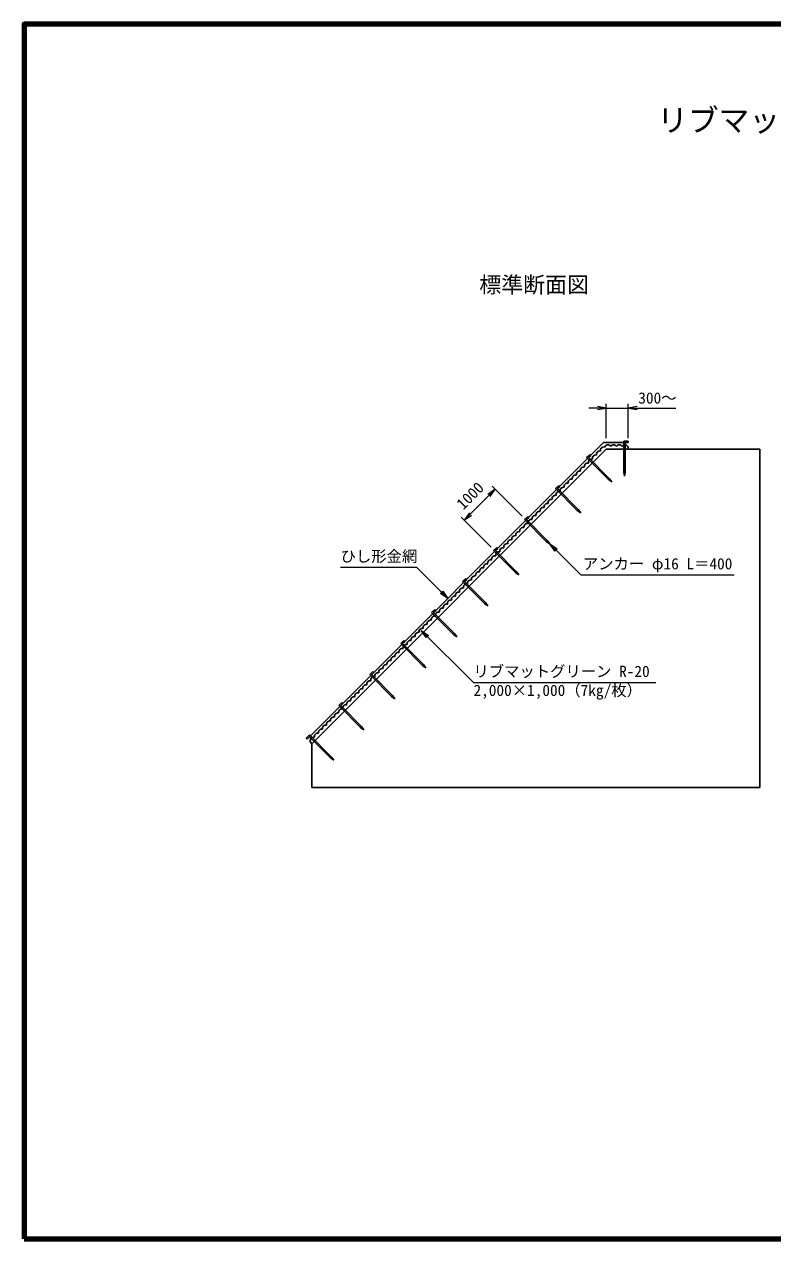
# Model space of a CAD drawing. Units: millimetres, scale not verified. Extents: x 690 to 40690, y 684 to 28809.
# Drawn here: x 690 to 17767, y 684 to 28384 of the extents above; entities that cross this region are included whole.
import ezdxf
from ezdxf.enums import TextEntityAlignment as Align

# ---------------------------------------------------------------- set-up
doc = ezdxf.new("R2010")
doc.units = ezdxf.units.MM
doc.header["$LTSCALE"] = 100
for name, color, linetype, lineweight in [('C-STR', 1, 'Continuous', 25), ('C-STR-DIM', 1, 'Continuous', 13), ('C-STR-HTXT', 1, 'Continuous', 13), ('C-TTL', 2, 'Continuous', 140)]:
    doc.layers.add(name, color=color, linetype=linetype, lineweight=lineweight)
doc.layers.add('C-TTL-TXT', color=3, linetype='Continuous')
doc.styles.add('ＭＳ ゴシック', font='')
doc.styles.get('ＭＳ ゴシック').set_extended_font_data('MS Gothic')

msp = doc.modelspace()

# ---------------------------------------------------------------- hatches: boundary and pattern name
at = {"layer": 'C-STR-HTXT'}
for points in [[(12683.9, 16531.3), (12847.8, 16416.6), (12798.7, 16367.5)], [(10354, 15287.5), (10190.2, 15402.2), (10239.3, 15451.3)], [(9747.7, 14558.8), (9911.6, 14444.1), (9862.5, 14395)]]:
    msp.add_hatch(color=256, dxfattribs=at).paths.add_polyline_path(points)

# ---------------------------------------------------------------- linework, layer by layer
at = {"layer": 'C-STR'}
for p in [(7147.2, 12080.7), (14470.8, 18842.1)]:
    msp.add_line(p, (13908.6, 18842.1), dxfattribs=at)
at = {"layer": 'C-STR', "color": 7}
for p, q in [((14370.8, 18874.1), (14470.8, 18874.1)), ((14370.8, 18874.1), (14370.8, 18174.1)), ((14470.8, 18842.1), (14402.8, 18842.1)), ((14402.8, 18842.1), (14402.8, 18174.1)), ((14470.8, 18874.1), (14470.8, 18842.1)), ((13970.8, 18692.1), (7253.3, 11974.6)), ((13521.1, 18499.9), (13591.9, 18570.6)), ((13591.9, 18570.6), (13614.5, 18548)), ((13970.8, 18692.1), (14470.8, 18692.1)), ((14470.8, 18692.1), (14470.8, 18732.1)), ((14470.8, 18692.1), (17470.8, 18692.1)), ((17470.8, 18692.1), (17470.8, 10974.6)), ((13521.1, 18499.9), (14016.1, 18004.9)), ((13614.5, 18548), (13566.4, 18499.9)), ((13566.4, 18499.9), (14038.8, 18027.6)), ((14098.1, 17945.5), (14038.8, 18027.6)), ((14386.8, 18074.1), (14370.8, 18174.1)), ((14386.8, 18074.1), (14402.8, 18174.1)), ((12814, 17792.8), (12884.8, 17863.5)), ((12814, 17792.8), (13309, 17297.8)), ((12907.4, 17840.9), (12859.3, 17792.8)), ((12859.3, 17792.8), (13331.6, 17320.4)), ((12884.8, 17863.5), (12907.4, 17840.9)), ((14098.1, 17945.5), (14016.1, 18004.9)), ((13391, 17238.4), (13309, 17297.8)), ((13391, 17238.4), (13331.6, 17320.4)), ((12106.9, 17085.7), (12177.6, 17156.4)), ((12106.9, 17085.7), (12601.9, 16590.7)), ((12200.3, 17133.8), (12152.2, 17085.7)), ((12152.2, 17085.7), (12624.5, 16613.3)), ((12177.6, 17156.4), (12200.3, 17133.8)), ((11399.8, 16378.6), (11470.5, 16449.3)), ((11399.8, 16378.6), (11894.8, 15883.6)), ((11493.2, 16426.7), (11445.1, 16378.6)), ((11445.1, 16378.6), (11917.4, 15906.2)), ((11470.5, 16449.3), (11493.2, 16426.7)), ((12683.9, 16531.3), (12601.9, 16590.7)), ((12683.9, 16531.3), (12624.5, 16613.3)), ((11976.8, 15824.2), (11894.8, 15883.6)), ((11976.8, 15824.2), (11917.4, 15906.2)), ((10692.7, 15671.5), (10763.4, 15742.2)), ((10692.7, 15671.5), (10763.4, 15742.2)), ((10692.7, 15671.5), (11187.7, 15176.5)), ((10692.7, 15671.5), (11187.7, 15176.5)), ((10786.1, 15719.6), (10738, 15671.5)), ((10786.1, 15719.6), (10738, 15671.5)), ((10738, 15671.5), (11210.3, 15199.1)), ((10738, 15671.5), (11210.3, 15199.1)), ((10763.4, 15742.2), (10786.1, 15719.6)), ((10763.4, 15742.2), (10786.1, 15719.6)), ((9985.6, 14964.4), (10056.3, 15035.1)), ((9985.6, 14964.4), (10480.6, 14469.4)), ((10079, 15012.4), (10030.9, 14964.4)), ((10030.9, 14964.4), (10503.2, 14492)), ((10056.3, 15035.1), (10079, 15012.4)), ((11269.7, 15117.1), (11187.7, 15176.5)), ((11269.7, 15117.1), (11187.7, 15176.5)), ((11269.7, 15117.1), (11210.3, 15199.1)), ((11269.7, 15117.1), (11210.3, 15199.1)), ((10562.6, 14410), (10480.6, 14469.4)), ((10562.6, 14410), (10503.2, 14492)), ((9278.5, 14257.3), (9349.2, 14328)), ((9278.5, 14257.3), (9773.5, 13762.3)), ((9371.8, 14305.3), (9323.8, 14257.3)), ((9323.8, 14257.3), (9796.1, 13784.9)), ((9349.2, 14328), (9371.8, 14305.3)), ((8571.4, 13550.2), (8642.1, 13620.9)), ((8664.7, 13598.2), (8616.7, 13550.2)), ((8642.1, 13620.9), (8664.7, 13598.2)), ((9855.5, 13702.9), (9773.5, 13762.3)), ((9855.5, 13702.9), (9796.1, 13784.9)), ((8571.4, 13550.2), (9066.4, 13055.2)), ((8616.7, 13550.2), (9089, 13077.8)), ((9148.4, 12995.8), (9066.4, 13055.2)), ((9148.4, 12995.8), (9089, 13077.8)), ((7864.3, 12843), (7935, 12913.8)), ((7864.3, 12843), (8359.3, 12348.1)), ((7957.6, 12891.1), (7909.5, 12843)), ((7909.5, 12843), (8381.9, 12370.7)), ((7935, 12913.8), (7957.6, 12891.1)), ((8441.3, 12288.7), (8359.3, 12348.1)), ((8441.3, 12288.7), (8381.9, 12370.7)), ((7195.3, 12174), (7124.6, 12103.3)), ((7124.6, 12103.3), (7147.2, 12080.7)), ((7147.2, 12080.7), (7195.3, 12128.8)), ((7195.3, 12174), (7690.3, 11679.1)), ((7195.3, 12128.8), (7667.6, 11656.4)), ((7253.3, 11974.6), (7225, 12002.9)), ((7253.3, 11974.6), (7253.3, 10974.6)), ((7749.6, 11597), (7667.6, 11656.4)), ((7749.6, 11597), (7690.3, 11679.1)), ((7253.3, 10974.6), (17470.8, 10974.6))]:
    msp.add_line(p, q, dxfattribs=at)
for centre, radius, start, end in [((13729.3, 18483.3), 76.9, 77.2714, 192.7286), ((13821.2, 18575.2), 76.9, 77.2714, 192.7286), ((13913.1, 18667.2), 76.9, 74.65732, 192.7286), ((14005.8, 18715.3), 76.9, 32.2714, 160.19659), ((14135.8, 18715.3), 76.9, 32.2714, 147.7286), ((14265.8, 18715.3), 76.9, 32.2714, 147.7286), ((14395.8, 18715.3), 76.9, 12.68038, 147.7286), ((13453.5, 18207.6), 76.9, 77.2714, 192.7286), ((13545.4, 18299.5), 76.9, 77.2714, 192.7286), ((13637.3, 18391.4), 76.9, 77.2714, 192.7286), ((13177.7, 17931.8), 76.9, 77.2714, 192.7286), ((13269.6, 18023.7), 76.9, 77.2714, 192.7286), ((13361.6, 18115.6), 76.9, 77.2714, 192.7286), ((12901.9, 17656), 76.9, 77.2714, 192.7286), ((12993.9, 17747.9), 76.9, 77.2714, 192.7286), ((13085.8, 17839.9), 76.9, 77.2714, 192.7286), ((12626.2, 17380.2), 76.9, 77.2714, 192.7286), ((12718.1, 17472.2), 76.9, 77.2714, 192.7286), ((12810, 17564.1), 76.9, 77.2714, 192.7286), ((12350.4, 17104.5), 76.9, 77.2714, 192.7286), ((12442.3, 17196.4), 76.9, 77.2714, 192.7286), ((12534.2, 17288.3), 76.9, 77.2714, 192.7286), ((12074.6, 16828.7), 76.9, 77.2714, 192.7286), ((12166.6, 16920.6), 76.9, 77.2714, 192.7286), ((12258.5, 17012.5), 76.9, 77.2714, 192.7286), ((11798.9, 16552.9), 76.9, 77.2714, 192.7286), ((11890.8, 16644.8), 76.9, 77.2714, 192.7286), ((11982.7, 16736.8), 76.9, 77.2714, 192.7286), ((11523.1, 16277.2), 76.9, 77.2714, 192.7286), ((11615, 16369.1), 76.9, 77.2714, 192.7286), ((11706.9, 16461), 76.9, 77.2714, 192.7286), ((11247.3, 16001.4), 76.9, 77.2714, 192.7286), ((11339.2, 16093.3), 76.9, 77.2714, 192.7286), ((11431.2, 16185.2), 76.9, 77.2714, 192.7286), ((10971.5, 15725.6), 76.9, 77.2714, 192.7286), ((11063.5, 15817.5), 76.9, 77.2714, 192.7286), ((11155.4, 15909.5), 76.9, 77.2714, 192.7286), ((10695.8, 15449.8), 76.9, 77.2714, 192.7286), ((10787.7, 15541.8), 76.9, 77.2714, 192.7286), ((10879.6, 15633.7), 76.9, 77.2714, 192.7286), ((10420, 15174.1), 76.9, 77.2714, 192.7286), ((10511.9, 15266), 76.9, 77.2714, 192.7286), ((10603.8, 15357.9), 76.9, 77.2714, 192.7286), ((10144.2, 14898.3), 76.9, 77.2714, 192.7286), ((10236.2, 14990.2), 76.9, 77.2714, 192.7286), ((10328.1, 15082.1), 76.9, 77.2714, 192.7286), ((9868.5, 14622.5), 76.9, 77.2714, 192.7286), ((9960.4, 14714.4), 76.9, 77.2714, 192.7286), ((10052.3, 14806.4), 76.9, 77.2714, 192.7286), ((9592.7, 14346.7), 76.9, 77.2714, 192.7286), ((9684.6, 14438.7), 76.9, 77.2714, 192.7286), ((9776.5, 14530.6), 76.9, 77.2714, 192.7286), ((9316.9, 14071), 76.9, 77.2714, 192.7286), ((9408.8, 14162.9), 76.9, 77.2714, 192.7286), ((9500.8, 14254.8), 76.9, 77.2714, 192.7286), ((9041.1, 13795.2), 76.9, 77.2714, 192.7286), ((9133.1, 13887.1), 76.9, 77.2714, 192.7286), ((9225, 13979.1), 76.9, 77.2714, 192.7286), ((8765.4, 13519.4), 76.9, 77.2714, 192.7286), ((8857.3, 13611.4), 76.9, 77.2714, 192.7286), ((8949.2, 13703.3), 76.9, 77.2714, 192.7286), ((8489.6, 13243.7), 76.9, 77.2714, 192.7286), ((8581.5, 13335.6), 76.9, 77.2714, 192.7286), ((8673.4, 13427.5), 76.9, 77.2714, 192.7286), ((8213.8, 12967.9), 76.9, 77.2714, 192.7286), ((8305.7, 13059.8), 76.9, 77.2714, 192.7286), ((8397.7, 13151.7), 76.9, 77.2714, 192.7286), ((7938.1, 12692.1), 76.9, 77.2714, 192.7286), ((8030, 12784), 76.9, 77.2714, 192.7286), ((8121.9, 12876), 76.9, 77.2714, 192.7286), ((7662.3, 12416.3), 76.9, 77.2714, 192.7286), ((7754.2, 12508.3), 76.9, 77.2714, 192.7286), ((7846.1, 12600.2), 76.9, 77.2714, 192.7286), ((7386.5, 12140.6), 76.9, 77.2714, 192.7286), ((7478.4, 12232.5), 76.9, 77.2714, 192.7286), ((7570.4, 12324.4), 76.9, 77.2714, 192.7286), ((7296.6, 12043.2), 82.2, 79.64815, 209.34426)]:
    msp.add_arc(centre, radius, start, end, dxfattribs=at)
at = {"layer": 'C-STR-DIM'}
for p, q in [((13970.8, 18942.1), (13970.8, 19729.3)), ((14470.8, 18942.1), (14470.8, 19729.3)), ((13970.8, 19629.3), (13570.8, 19629.3)), ((13970.8, 19629.3), (14470.8, 19629.3)), ((14470.8, 19629.3), (15558.6, 19629.3)), ((10728, 17073.1), (11435.1, 17780.2)), ((12047.5, 17167.7), (11364.4, 17850.9)), ((11340.4, 16460.6), (10657.3, 17143.8))]:
    msp.add_line(p, q, dxfattribs=at)
for points in [[(13770.8, 19596), (13970.8, 19629.3), (13770.8, 19662.7)], [(14670.8, 19662.7), (14470.8, 19629.3), (14670.8, 19596)], [(11317.2, 17615.2), (11435.1, 17780.2), (11270.1, 17662.3)], [(10845.8, 17238.1), (10728, 17073.1), (10893, 17190.9)]]:
    msp.add_lwpolyline(points, dxfattribs=at)
at = {"layer": 'C-STR-HTXT'}
for p, q in [((12683.9, 16531.3), (13391.1, 15824.2)), ((9646.9, 15994.6), (7907, 15994.6)), ((10354, 15287.5), (9646.9, 15994.6)), ((13391, 15824.2), (16891.1, 15824.2)), ((9747.7, 14558.8), (10936.8, 13369.9)), ((10936.8, 13369.9), (15097.9, 13369.9))]:
    msp.add_line(p, q, dxfattribs=at)
for points in [[(12683.9, 16531.3), (12847.8, 16416.6), (12798.7, 16367.5)], [(10354, 15287.5), (10190.2, 15402.2), (10239.3, 15451.3)], [(9747.7, 14558.8), (9911.6, 14444.1), (9862.5, 14395)]]:
    msp.add_lwpolyline(points, close=True, dxfattribs=at)
at = {"layer": 'C-TTL'}
msp.add_lwpolyline([(690.4, 684.1), (40690.4, 684.1), (40690.4, 28384.1), (690.4, 28384.1)], close=True, dxfattribs=at)

# ---------------------------------------------------------------- texts
at = {"layer": 'C-STR-DIM', "color": 7, "style": 'ＭＳ ゴシック'}
msp.add_text('300～', height=256.6, dxfattribs=at).set_placement((15136.6, 19860.7), align=Align.MIDDLE_CENTER)
msp.add_text('1000', height=256.6, rotation=45, dxfattribs=at).set_placement((10862.7, 17632.2), align=Align.MIDDLE_CENTER)
at = {"layer": 'C-STR-HTXT', "color": 7, "style": 'ＭＳ ゴシック'}
for s, p in [('ひし形金網', (8782, 16044.6)), ('アンカー φ16 L＝400', (15141.1, 15874.2)), ('リブマットグリーン R-20', (12949.3, 13419.9))]:
    msp.add_text(s, height=256.6, dxfattribs=at).set_placement(p, align=Align.BOTTOM_CENTER)
msp.add_text('2,000×1,000（7㎏/枚）', height=256.6, dxfattribs=at).set_placement((12861.8, 13319.9), align=Align.TOP_CENTER)
at = {"layer": 'C-TTL-TXT', "style": 'ＭＳ ゴシック'}
msp.add_text('リブマットグリーン工 R-20 標準施工図', height=513.2, dxfattribs=at).set_placement((21430.2, 26452.9), align=Align.TOP_CENTER)
at = {"layer": 'C-TTL-TXT', "color": 7, "style": 'ＭＳ ゴシック'}
msp.add_text('標準断面図', height=366.6, dxfattribs=at).set_placement((11073.7, 22150.7), align=Align.BOTTOM_LEFT)

doc.saveas('drawing.dxf')
